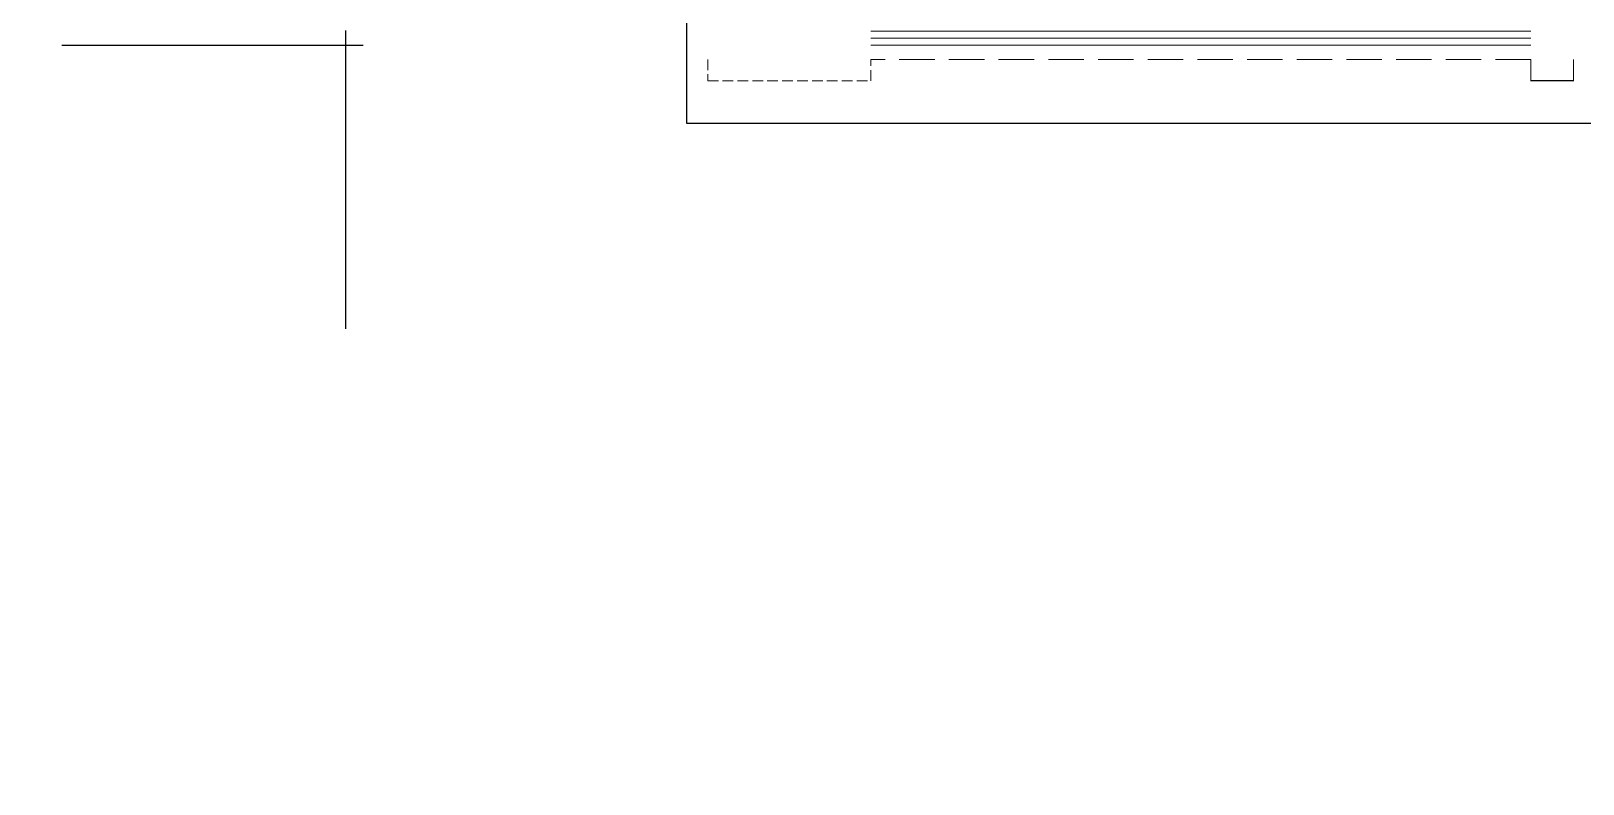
# Model space of a CAD drawing. Extents: x 2803505 to 5851001, y -1372902 to 24339.
# Drawn here: x 3422444 to 3433379, y -774743 to -769436 of the extents above; entities that cross this region are included whole.
import ezdxf
from ezdxf.xclip import XClip

# ---------------------------------------------------------------- set-up
doc = ezdxf.new("R2010")
doc.units = 0
doc.header["$LTSCALE"] = 1000
doc.header["$MEASUREMENT"] = 0
doc.header["$XCLIPFRAME"] = 2
doc.linetypes.add('DASH', pattern=[0.35, 0.25, -0.1])
doc.linetypes.add('DOTE', pattern=[2.4200000000000004, 2, -0.2, 0.02, -0.2])
doc.layers.get('0').update_dxf_attribs({"linetype": 'CONTINUOUS'})
doc.layers.add('!!电气', color=1, linetype='CONTINUOUS')
doc.layers.add('看线', color=185, linetype='CONTINUOUS')
for name, color, linetype, lineweight in [('DOTE', 19, 'DOTE', 9), ('平面-栏杆', 56, 'CONTINUOUS', 15), ('平面-看线', 252, 'CONTINUOUS', 15)]:
    doc.layers.add(name, color=color, linetype=linetype, lineweight=lineweight)

# ---------------------------------------------------------------- blocks, each defined once
blk = doc.blocks.new('A$C74D73064')
at = {"layer": 'DOTE', "color": 252}
blk.add_line((196116.043700602, 26519.29986870533), (-86385.24772744626, 26519.29986870522), dxfattribs=at)
blk = doc.blocks.new('A$C7F3A17C0')
ref = blk.add_blockref('A$C74D73064', (61886.2688948838, 6790.932014730526))
XClip(ref).set_block_clipping_path([(-52083.80424523528, 10173.634474907187), (1916.182622306107, 29673.634473730403)])
blk = doc.blocks.new('A$C100F5A36')
at = {"layer": '!!电气', "color": 1}
for p, q in [((11802.46589115635, -20882.39991656656), (11802.46589115635, -18779.43981356255)), ((9802.465891156346, -18882.39991656679), (11923.79521305254, -18882.39991656679))]:
    blk.add_line(p, q, dxfattribs=at)
at = {"color": 252, "const_width": 8}
blk.add_lwpolyline([(20152.46589047834, -18982.4004392249), (20152.46589047834, -19132.4004392249), (20452.46589047834, -19132.4004392249), (20452.46589048207, -18982.39992552157)], dxfattribs=at)
at = {"layer": '平面-栏杆', "color": 252}
for points in [[(20152.46589047834, -18832.39992489642), (15502.46589048207, -18832.39992643753)], [(20152.46589047834, -18882.39992489549), (15502.46589048207, -18882.39992643753)]]:
    blk.add_lwpolyline(points, dxfattribs=at)
at = {"layer": '平面-看线', "color": 252}
blk.add_lwpolyline([(20152.46589047834, -18782.39992489712), (15502.46589048207, -18782.39992643776)], dxfattribs=at)
at = {"layer": '平面-看线', "color": 252, "linetype": 'DASH', "ltscale": 0.3}
blk.add_lwpolyline([(14352.46592088556, -18982.39991605002), (14352.46592088556, -19132.39991605002), (15502.46588356793, -19132.39992691018), (15502.46586507466, -18982.3990503177)], dxfattribs=at)
at = {"layer": '平面-看线', "color": 252, "linetype": 'DASH'}
blk.add_lwpolyline([(20152.46589047834, -18982.3999248941), (15502.46587226354, -18982.3990503177)], dxfattribs=at)
at = {"layer": '看线', "color": 252}
blk.add_lwpolyline([(14202.46591712767, -18232.39991673001), (14202.46592108952, -19432.39991605002), (34552.46690135682, -19432.39991605002), (34552.46170119429, -17932.39991721977), (36802.46589077916, -17932.39992461284)], dxfattribs=at)

msp = doc.modelspace()

# ---------------------------------------------------------------- block references
at = {"layer": '!!电气'}
for name, p in [('A$C7F3A17C0', (3244659.660867011, -808053.5751154526)), ('A$C100F5A36', (3412859.66086701, -750653.5751154518))]:
    msp.add_blockref(name, p, dxfattribs=at)

doc.saveas('drawing.dxf')
